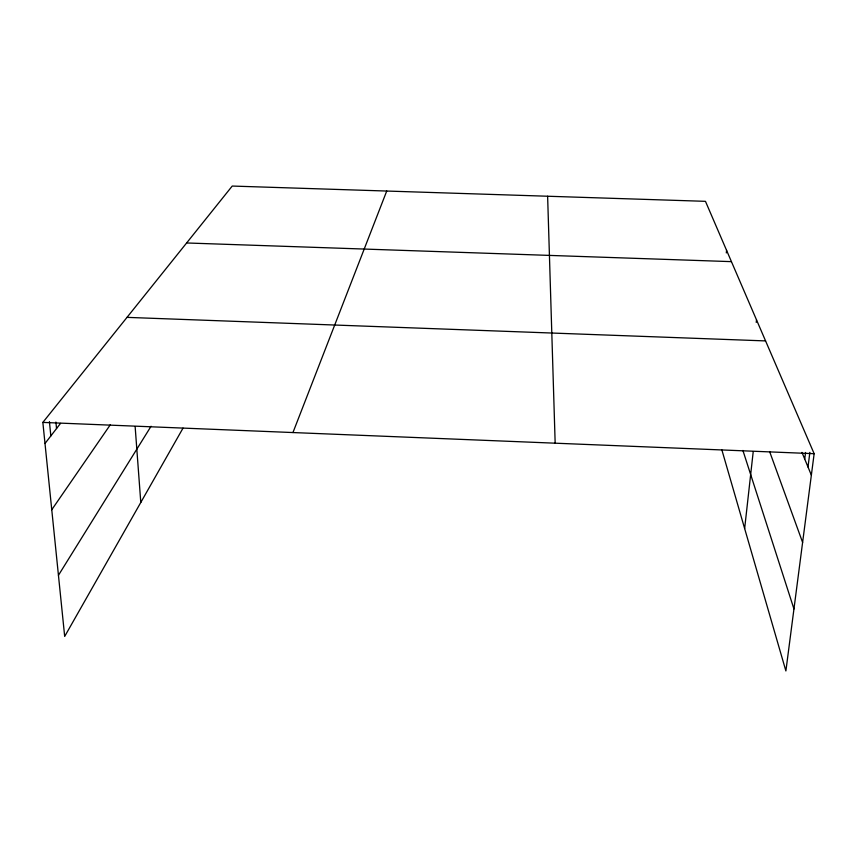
<?xml version="1.0" encoding="UTF-8"?>
<svg xmlns="http://www.w3.org/2000/svg" width="857" height="857" viewBox="0 0 857 857"><rect width="100%" height="100%" fill="white"/><g stroke="black" fill="none" stroke-linecap="round" stroke-linejoin="round"><path stroke-width="1.29" d="M726.318 252.944L726.575 250.34M756.238 322.403L756.517 319.875M744.647 528.523L753.207 451.778M804.712 459.041L805.559 452.464M808.001 466.99L809.876 452.389M183.023 428.125L64.682 636.43L42.85 422.405L232.226 186.055L705.461 201.331L814.15 453.696L785.89 670.945L721.894 449.989M292.955 432.549L386.732 191.047M58.447 575.293L151.057 426.261M51.763 509.744L110.296 424.783M45.003 443.498L60.515 423.39M186.612 242.97L731.439 261.642M127.007 317.369L765.58 340.915M42.85 422.405L814.15 453.696M801.97 452.389L811.365 475.142M769.607 451.521L802.613 542.438M742.912 450.461L793.957 608.963M49.406 421.569L50.842 435.934M55.898 422.072L56.541 428.543M135.149 426.7L140.794 502.459M547.623 196.232L555.165 443.187"/></g></svg>
